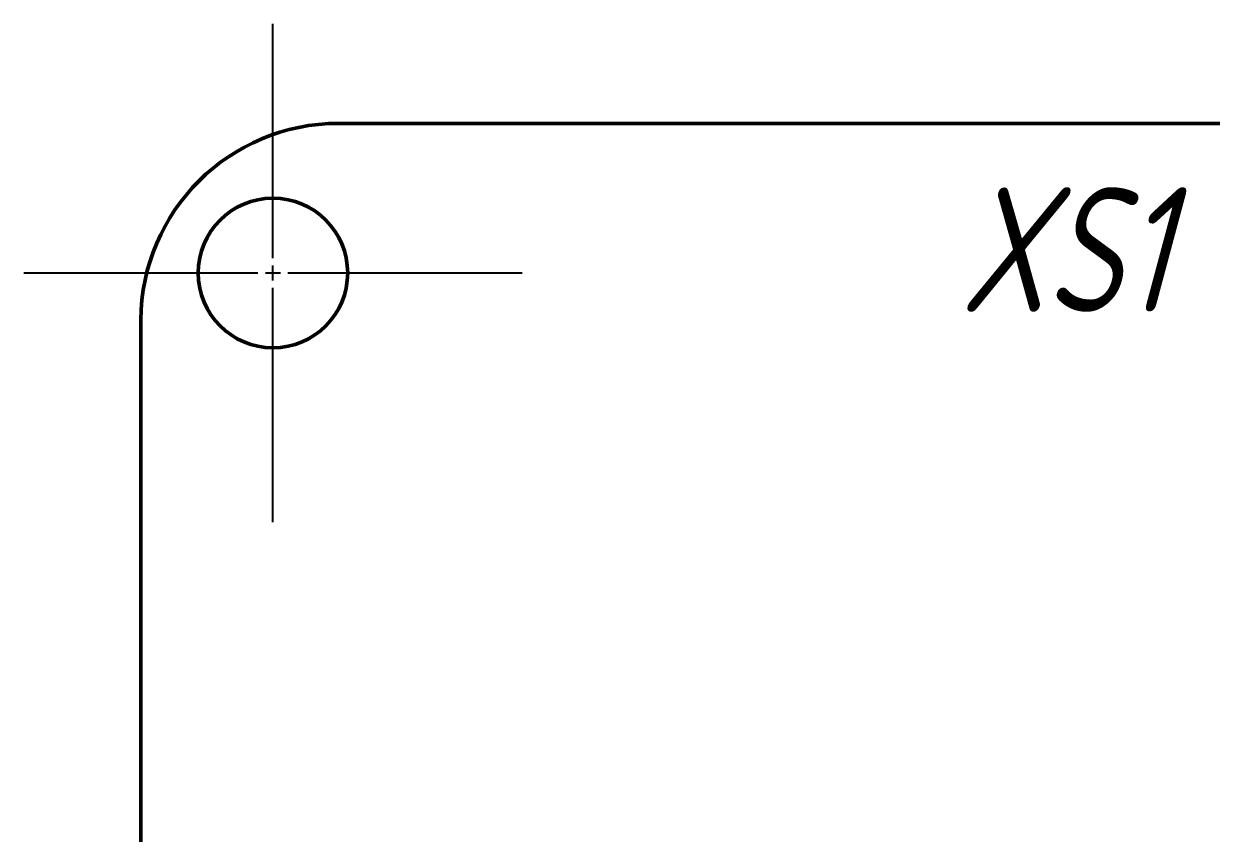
# Model space of a CAD drawing. Header units: millimetres. Extents: x 3004 to 446186229, y 1206 to 1506.
# Drawn here: x 3069.88 to 3093.7, y 1288.09 to 1304.33 of the extents above; entities that cross this region are included whole.
import ezdxf

# ---------------------------------------------------------------- set-up
doc = ezdxf.new("R2010")
doc.units = ezdxf.units.MM
doc.linetypes.add('CENTER2', pattern=[28.575, 19.05, -3.175, 3.175, -3.175])
doc.layers.add('Tonk', color=7, linetype='Continuous', lineweight=25)
doc.layers.add('Видимый контур (ГОСТ)', color=7, linetype='Continuous', lineweight=50)
doc.styles.get("Standard").update_dxf_attribs({"font": '', "width": 0.8, "oblique": 15})
doc.styles.get('Standard').set_extended_font_data('GOST type B')

# ---------------------------------------------------------------- blocks, each defined once
blk = doc.blocks.new('*U48')
at = {"layer": 'Tonk', "color": 0, "linetype": 'CENTER2', "transparency": 16777216}
for p, q in [((0, 0.3), (0, 5)), ((-5, 0), (-0.3, 0)), ((0.3, 0), (5, 0)), ((0, -5), (0, -0.3))]:
    blk.add_line(p, q, dxfattribs=at)
at = {"layer": 'Tonk', "color": 0, "linetype": 'Continuous', "transparency": 16777216}
for p, q in [((-0.15, 0), (0.15, 0)), ((0, -0.15), (0, 0.15))]:
    blk.add_line(p, q, dxfattribs=at)

msp = doc.modelspace()

# ---------------------------------------------------------------- linework, layer by layer
at = {"layer": 'Видимый контур (ГОСТ)'}
for p, q in [((3094.48771, 1302.33445), (3076.19195, 1302.33463)), ((3072.22695, 1298.39363), (3072.22195, 1253.77863))]:
    msp.add_line(p, q, dxfattribs=at)
msp.add_circle((3074.87695, 1299.33363), 1.5, dxfattribs=at)
msp.add_arc((3076.18919, 1298.37234), 3.96229, 89.96002, 179.692089, dxfattribs=at)

# ---------------------------------------------------------------- block references
at = {"layer": 'Tonk', "linetype": 'CENTER2'}
msp.add_blockref('*U48', (3074.87695, 1299.33363), dxfattribs=at)

# ---------------------------------------------------------------- texts
at = {"layer": 'Tonk', "insert": (3088.64979, 1301.05447), "char_height": 2.5, "attachment_point": 1}
msp.add_mtext_dynamic_manual_height_columns('XS1', width=6.4128481, gutter_width=20, heights=[0], dxfattribs=at)

doc.saveas('drawing.dxf')
